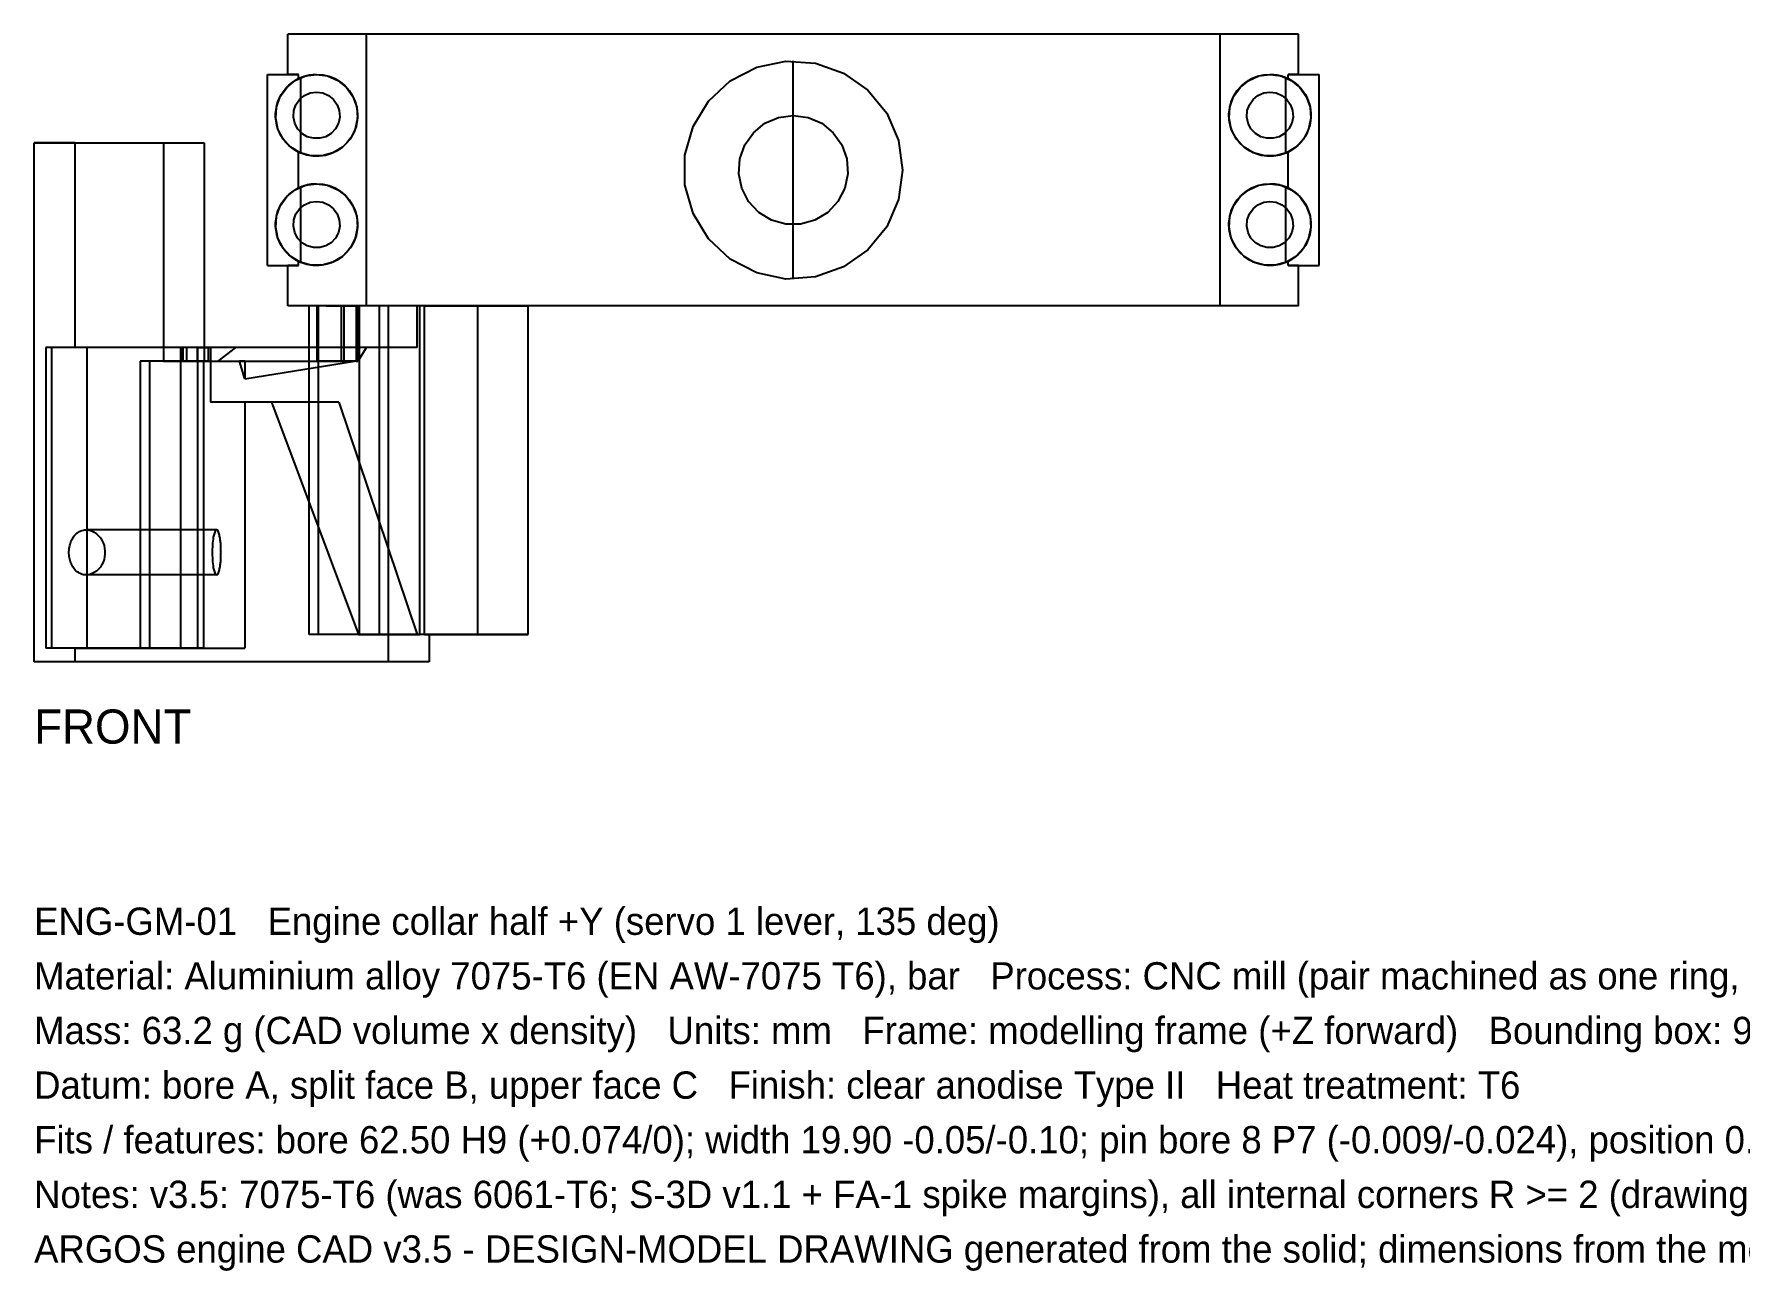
# Model space of a CAD drawing. Header units: millimetres. Extents: x 0 to 272, y -45 to 133.
# Drawn here: x 0 to 124.9, y -44.6 to 46 of the extents above; entities that cross this region are included whole.
import ezdxf

# ---------------------------------------------------------------- set-up
doc = ezdxf.new("R2010")
doc.units = ezdxf.units.MM
doc.layers.add('FRONT_HIDDEN', color=8, linetype='CONTINUOUS')
doc.layers.add('FRONT_VISIBLE', color=7, linetype='Continuous')

msp = doc.modelspace()

# ---------------------------------------------------------------- linework, layer by layer
at = {"layer": 'FRONT_HIDDEN'}
for points in [[(92.58, 45.95), (89.36, 45.95), (86.14, 45.95), (82.93, 45.95), (79.71, 45.95), (76.49, 45.95), (73.28, 45.95), (70.06, 45.95), (66.84, 45.95), (63.62, 45.95), (60.41, 45.95), (57.19, 45.95), (53.97, 45.95), (50.75, 45.95), (47.54, 45.95), (44.32, 45.95), (41.1, 45.95), (37.88, 45.95), (34.67, 45.95), (31.45, 45.95), (28.23, 45.95), (25.02, 45.95), (21.8, 45.95), (18.58, 45.95)], [(63.58, 36), (63.28, 33.84), (62.42, 31.84), (61.04, 30.15), (59.26, 28.9), (57.21, 28.17), (55.03, 28.02), (52.9, 28.46), (50.97, 29.46), (49.37, 30.95), (48.24, 32.81), (47.65, 34.91), (47.65, 37.09), (48.24, 39.19), (49.37, 41.05), (50.97, 42.54), (52.9, 43.54), (55.03, 43.98), (57.21, 43.83), (59.26, 43.1), (61.04, 41.85), (62.42, 40.16), (63.28, 38.16), (63.58, 36)], [(63.58, 36), (63.28, 33.84), (62.42, 31.84), (61.04, 30.15), (59.26, 28.9), (57.21, 28.17), (55.03, 28.02), (52.9, 28.46), (50.97, 29.46), (49.37, 30.95), (48.24, 32.81), (47.65, 34.91), (47.65, 37.09), (48.24, 39.19), (49.37, 41.05), (50.97, 42.54), (52.9, 43.54), (55.03, 43.98), (57.21, 43.83), (59.26, 43.1), (61.04, 41.85), (62.42, 40.16), (63.28, 38.16), (63.58, 36)], [(17.08, 43), (19.35, 43)], [(17.08, 29), (17.08, 43)], [(19.35, 37.31), (19.1, 37.45), (18.86, 37.62), (18.64, 37.8), (18.43, 38.01), (18.25, 38.24), (18.09, 38.48), (17.96, 38.74), (17.85, 39.01), (17.77, 39.28), (17.71, 39.57), (17.68, 39.86), (17.68, 40.14), (17.71, 40.43), (17.77, 40.72), (17.85, 40.99), (17.96, 41.26), (18.09, 41.52), (18.25, 41.76), (18.43, 41.99), (18.64, 42.2), (18.86, 42.38), (19.1, 42.55), (19.35, 42.69)], [(20.68, 43), (21.49, 42.89), (22.24, 42.56), (22.87, 42.05), (23.34, 41.38), (23.62, 40.61), (23.67, 39.8), (23.51, 39), (23.13, 38.27), (22.57, 37.67), (21.88, 37.25), (21.09, 37.03), (20.27, 37.03), (19.48, 37.25), (18.79, 37.67), (18.23, 38.27), (17.85, 39), (17.69, 39.8), (17.74, 40.61), (18.02, 41.38), (18.49, 42.05), (19.12, 42.56), (19.87, 42.89), (20.68, 43)], [(19.35, 43), (19.31, 43), (19.28, 43), (19.25, 43), (19.21, 43), (19.18, 43), (19.15, 43), (19.11, 43), (19.08, 43), (19.05, 43), (19.01, 43), (18.98, 43), (18.95, 43), (18.91, 43), (18.88, 43), (18.85, 43), (18.81, 43), (18.78, 43), (18.75, 43), (18.71, 43), (18.68, 43), (18.65, 43), (18.61, 43), (18.58, 43)], [(19.35, 42.69), (19.35, 43)], [(19.35, 42.69), (19.36, 42.69), (19.36, 42.7), (19.37, 42.7), (19.38, 42.7), (19.39, 42.71), (19.39, 42.71), (19.4, 42.71), (19.41, 42.72), (19.42, 42.72), (19.42, 42.72), (19.43, 42.73), (19.44, 42.73), (19.45, 42.73), (19.45, 42.74), (19.46, 42.74), (19.47, 42.74), (19.48, 42.75), (19.48, 42.75), (19.49, 42.75), (19.5, 42.76), (19.51, 42.76), (19.52, 42.76), (19.52, 42.77)], [(20.68, 43), (21.14, 42.96), (21.59, 42.86), (22.02, 42.69), (22.41, 42.45), (22.77, 42.16), (23.07, 41.81), (23.32, 41.42), (23.51, 41), (23.63, 40.56), (23.68, 40.1), (23.66, 39.64), (23.57, 39.19), (23.41, 38.75), (23.19, 38.35), (22.9, 37.99), (22.57, 37.67), (22.19, 37.41), (21.77, 37.21), (21.33, 37.07), (20.88, 37.01), (20.42, 37.01), (19.96, 37.09), (19.52, 37.23)], [(19.52, 42.77), (19.57, 42.79), (19.62, 42.81), (19.67, 42.82), (19.72, 42.84), (19.77, 42.86), (19.81, 42.87), (19.86, 42.89), (19.91, 42.9), (19.96, 42.91), (20.01, 42.93), (20.06, 42.94), (20.12, 42.95), (20.17, 42.96), (20.22, 42.96), (20.27, 42.97), (20.32, 42.98), (20.37, 42.98), (20.42, 42.99), (20.47, 42.99), (20.53, 43), (20.58, 43), (20.63, 43), (20.68, 43)], [(19.52, 41.25), (19.52, 42.77)], [(91.64, 37.23), (91.2, 37.09), (90.74, 37.01), (90.28, 37.01), (89.83, 37.07), (89.39, 37.21), (88.97, 37.41), (88.59, 37.67), (88.26, 37.99), (87.97, 38.35), (87.75, 38.75), (87.59, 39.19), (87.5, 39.64), (87.48, 40.1), (87.53, 40.56), (87.65, 41), (87.84, 41.42), (88.09, 41.81), (88.39, 42.16), (88.75, 42.45), (89.14, 42.69), (89.57, 42.86), (90.02, 42.96), (90.48, 43)], [(90.48, 43), (91.29, 42.89), (92.04, 42.56), (92.67, 42.05), (93.14, 41.38), (93.42, 40.61), (93.47, 39.8), (93.31, 39), (92.93, 38.27), (92.37, 37.67), (91.68, 37.25), (90.89, 37.03), (90.07, 37.03), (89.28, 37.25), (88.59, 37.67), (88.03, 38.27), (87.65, 39), (87.49, 39.8), (87.54, 40.61), (87.82, 41.38), (88.29, 42.05), (88.92, 42.56), (89.67, 42.89), (90.48, 43)], [(90.48, 43), (90.53, 43), (90.58, 43), (90.63, 43), (90.69, 42.99), (90.74, 42.99), (90.79, 42.98), (90.84, 42.98), (90.89, 42.97), (90.94, 42.96), (90.99, 42.96), (91.04, 42.95), (91.1, 42.94), (91.15, 42.93), (91.2, 42.91), (91.25, 42.9), (91.3, 42.89), (91.35, 42.87), (91.39, 42.86), (91.44, 42.84), (91.49, 42.82), (91.54, 42.81), (91.59, 42.79), (91.64, 42.77)], [(91.64, 41.25), (91.64, 42.77)], [(91.64, 42.77), (91.64, 42.76), (91.65, 42.76), (91.66, 42.76), (91.67, 42.75), (91.68, 42.75), (91.68, 42.75), (91.69, 42.74), (91.7, 42.74), (91.71, 42.74), (91.71, 42.73), (91.72, 42.73), (91.73, 42.73), (91.74, 42.72), (91.74, 42.72), (91.75, 42.72), (91.76, 42.71), (91.77, 42.71), (91.77, 42.71), (91.78, 42.7), (91.79, 42.7), (91.8, 42.7), (91.8, 42.69), (91.81, 42.69)], [(91.81, 42.69), (91.81, 43)], [(92.58, 43), (92.55, 43), (92.51, 43), (92.48, 43), (92.45, 43), (92.41, 43), (92.38, 43), (92.35, 43), (92.31, 43), (92.28, 43), (92.25, 43), (92.21, 43), (92.18, 43), (92.15, 43), (92.11, 43), (92.08, 43), (92.05, 43), (92.01, 43), (91.98, 43), (91.95, 43), (91.91, 43), (91.88, 43), (91.85, 43), (91.81, 43)], [(91.81, 43), (94.08, 43)], [(91.81, 42.69), (92.06, 42.55), (92.3, 42.38), (92.52, 42.2), (92.73, 41.99), (92.91, 41.76), (93.07, 41.52), (93.2, 41.26), (93.31, 40.99), (93.39, 40.72), (93.45, 40.43), (93.48, 40.14), (93.48, 39.86), (93.45, 39.57), (93.39, 39.28), (93.31, 39.01), (93.2, 38.74), (93.07, 38.48), (92.91, 38.24), (92.73, 38.01), (92.52, 37.8), (92.3, 37.62), (92.06, 37.45), (91.81, 37.31)], [(94.08, 29), (94.08, 43)], [(20.68, 41.7), (21.14, 41.64), (21.56, 41.45), (21.92, 41.16), (22.19, 40.78), (22.34, 40.35), (22.38, 39.88), (22.28, 39.43), (22.07, 39.02), (21.75, 38.68), (21.36, 38.44), (20.91, 38.32), (20.45, 38.32), (20, 38.44), (19.61, 38.68), (19.29, 39.02), (19.08, 39.43), (18.98, 39.88), (19.02, 40.35), (19.17, 40.78), (19.44, 41.16), (19.8, 41.45), (20.22, 41.64), (20.68, 41.7)], [(90.48, 41.7), (90.94, 41.64), (91.36, 41.45), (91.72, 41.16), (91.99, 40.78), (92.14, 40.35), (92.18, 39.88), (92.08, 39.43), (91.87, 39.02), (91.55, 38.68), (91.16, 38.44), (90.71, 38.32), (90.25, 38.32), (89.8, 38.44), (89.41, 38.68), (89.09, 39.02), (88.88, 39.43), (88.78, 39.88), (88.82, 40.35), (88.97, 40.78), (89.24, 41.16), (89.6, 41.45), (90.02, 41.64), (90.48, 41.7)], [(55.58, 40), (56.66, 39.85), (57.66, 39.42), (58.5, 38.73), (59.13, 37.84), (59.5, 36.81), (59.57, 35.73), (59.35, 34.66), (58.85, 33.69), (58.1, 32.9), (57.17, 32.33), (56.12, 32.04), (55.04, 32.04), (53.99, 32.33), (53.06, 32.9), (52.31, 33.69), (51.81, 34.66), (51.59, 35.73), (51.66, 36.81), (52.03, 37.84), (52.66, 38.73), (53.5, 39.42), (54.5, 39.85), (55.58, 40)], [(55.58, 40), (56.66, 39.85), (57.66, 39.42), (58.5, 38.73), (59.13, 37.84), (59.5, 36.81), (59.57, 35.73), (59.35, 34.66), (58.85, 33.69), (58.1, 32.9), (57.17, 32.33), (56.12, 32.04), (55.04, 32.04), (53.99, 32.33), (53.06, 32.9), (52.31, 33.69), (51.81, 34.66), (51.59, 35.73), (51.66, 36.81), (52.03, 37.84), (52.66, 38.73), (53.5, 39.42), (54.5, 39.85), (55.58, 40)], [(19.52, 37.23), (19.52, 38.75)], [(91.64, 37.23), (91.64, 38.75)], [(3, 38), (2.87, 38), (2.74, 38), (2.61, 38), (2.48, 38), (2.35, 38), (2.22, 38), (2.08, 38), (1.95, 38), (1.82, 38), (1.69, 38), (1.56, 38), (1.43, 38), (1.3, 38), (1.17, 38), (1.04, 38), (0.91, 38), (0.78, 38), (0.65, 38), (0.52, 38), (0.39, 38), (0.26, 38), (0.13, 38), (0, 38)], [(3, 38), (12.46, 38)], [(3, 23), (3, 38)], [(19.52, 37.23), (19.52, 37.24), (19.51, 37.24), (19.5, 37.24), (19.49, 37.25), (19.48, 37.25), (19.48, 37.25), (19.47, 37.26), (19.46, 37.26), (19.45, 37.26), (19.45, 37.27), (19.44, 37.27), (19.43, 37.27), (19.42, 37.28), (19.42, 37.28), (19.41, 37.28), (19.4, 37.29), (19.39, 37.29), (19.39, 37.29), (19.38, 37.3), (19.37, 37.3), (19.36, 37.3), (19.36, 37.31), (19.35, 37.31)], [(19.35, 34.69), (19.35, 37.31)], [(91.81, 37.31), (91.8, 37.31), (91.8, 37.3), (91.79, 37.3), (91.78, 37.3), (91.77, 37.29), (91.77, 37.29), (91.76, 37.29), (91.75, 37.28), (91.74, 37.28), (91.74, 37.28), (91.73, 37.27), (91.72, 37.27), (91.71, 37.27), (91.71, 37.26), (91.7, 37.26), (91.69, 37.26), (91.68, 37.25), (91.68, 37.25), (91.67, 37.25), (91.66, 37.24), (91.65, 37.24), (91.64, 37.24), (91.64, 37.23)], [(91.81, 34.69), (91.81, 37.31)], [(20.68, 35), (21.49, 34.89), (22.24, 34.56), (22.87, 34.05), (23.34, 33.38), (23.62, 32.61), (23.67, 31.8), (23.51, 31), (23.13, 30.27), (22.57, 29.67), (21.88, 29.25), (21.09, 29.03), (20.27, 29.03), (19.48, 29.25), (18.79, 29.67), (18.23, 30.27), (17.85, 31), (17.69, 31.8), (17.74, 32.61), (18.02, 33.38), (18.49, 34.05), (19.12, 34.56), (19.87, 34.89), (20.68, 35)], [(20.68, 35), (21.14, 34.96), (21.59, 34.86), (22.02, 34.69), (22.41, 34.45), (22.77, 34.16), (23.07, 33.81), (23.32, 33.42), (23.51, 33), (23.63, 32.56), (23.68, 32.1), (23.66, 31.64), (23.57, 31.19), (23.41, 30.75), (23.19, 30.35), (22.9, 29.99), (22.57, 29.67), (22.19, 29.41), (21.77, 29.21), (21.33, 29.07), (20.88, 29.01), (20.42, 29.01), (19.96, 29.09), (19.52, 29.23)], [(19.52, 34.77), (19.57, 34.79), (19.62, 34.81), (19.67, 34.82), (19.72, 34.84), (19.77, 34.86), (19.81, 34.87), (19.86, 34.89), (19.91, 34.9), (19.96, 34.91), (20.01, 34.93), (20.06, 34.94), (20.12, 34.95), (20.17, 34.96), (20.22, 34.96), (20.27, 34.97), (20.32, 34.98), (20.37, 34.98), (20.42, 34.99), (20.47, 34.99), (20.53, 35), (20.58, 35), (20.63, 35), (20.68, 35)], [(91.64, 29.23), (91.2, 29.09), (90.74, 29.01), (90.28, 29.01), (89.83, 29.07), (89.39, 29.21), (88.97, 29.41), (88.59, 29.67), (88.26, 29.99), (87.97, 30.35), (87.75, 30.75), (87.59, 31.19), (87.5, 31.64), (87.48, 32.1), (87.53, 32.56), (87.65, 33), (87.84, 33.42), (88.09, 33.81), (88.39, 34.16), (88.75, 34.45), (89.14, 34.69), (89.57, 34.86), (90.02, 34.96), (90.48, 35)], [(90.48, 35), (91.29, 34.89), (92.04, 34.56), (92.67, 34.05), (93.14, 33.38), (93.42, 32.61), (93.47, 31.8), (93.31, 31), (92.93, 30.27), (92.37, 29.67), (91.68, 29.25), (90.89, 29.03), (90.07, 29.03), (89.28, 29.25), (88.59, 29.67), (88.03, 30.27), (87.65, 31), (87.49, 31.8), (87.54, 32.61), (87.82, 33.38), (88.29, 34.05), (88.92, 34.56), (89.67, 34.89), (90.48, 35)], [(90.48, 35), (90.53, 35), (90.58, 35), (90.63, 35), (90.69, 34.99), (90.74, 34.99), (90.79, 34.98), (90.84, 34.98), (90.89, 34.97), (90.94, 34.96), (90.99, 34.96), (91.04, 34.95), (91.1, 34.94), (91.15, 34.93), (91.2, 34.91), (91.25, 34.9), (91.3, 34.89), (91.35, 34.87), (91.39, 34.86), (91.44, 34.84), (91.49, 34.82), (91.54, 34.81), (91.59, 34.79), (91.64, 34.77)], [(19.35, 29.31), (19.1, 29.45), (18.86, 29.62), (18.64, 29.8), (18.43, 30.01), (18.25, 30.24), (18.09, 30.48), (17.96, 30.74), (17.85, 31.01), (17.77, 31.28), (17.71, 31.57), (17.68, 31.86), (17.68, 32.14), (17.71, 32.43), (17.77, 32.72), (17.85, 32.99), (17.96, 33.26), (18.09, 33.52), (18.25, 33.76), (18.43, 33.99), (18.64, 34.2), (18.86, 34.38), (19.1, 34.55), (19.35, 34.69)], [(19.35, 34.69), (19.36, 34.69), (19.36, 34.7), (19.37, 34.7), (19.38, 34.7), (19.39, 34.71), (19.39, 34.71), (19.4, 34.71), (19.41, 34.72), (19.42, 34.72), (19.42, 34.72), (19.43, 34.73), (19.44, 34.73), (19.45, 34.73), (19.45, 34.74), (19.46, 34.74), (19.47, 34.74), (19.48, 34.75), (19.48, 34.75), (19.49, 34.75), (19.5, 34.76), (19.51, 34.76), (19.52, 34.76), (19.52, 34.77)], [(19.52, 33.25), (19.52, 34.77)], [(91.64, 33.25), (91.64, 34.77)], [(91.64, 34.77), (91.64, 34.76), (91.65, 34.76), (91.66, 34.76), (91.67, 34.75), (91.68, 34.75), (91.68, 34.75), (91.69, 34.74), (91.7, 34.74), (91.71, 34.74), (91.71, 34.73), (91.72, 34.73), (91.73, 34.73), (91.74, 34.72), (91.74, 34.72), (91.75, 34.72), (91.76, 34.71), (91.77, 34.71), (91.77, 34.71), (91.78, 34.7), (91.79, 34.7), (91.8, 34.7), (91.8, 34.69), (91.81, 34.69)], [(91.81, 34.69), (92.06, 34.55), (92.3, 34.38), (92.52, 34.2), (92.73, 33.99), (92.91, 33.76), (93.07, 33.52), (93.2, 33.26), (93.31, 32.99), (93.39, 32.72), (93.45, 32.43), (93.48, 32.14), (93.48, 31.86), (93.45, 31.57), (93.39, 31.28), (93.31, 31.01), (93.2, 30.74), (93.07, 30.48), (92.91, 30.24), (92.73, 30.01), (92.52, 29.8), (92.3, 29.62), (92.06, 29.45), (91.81, 29.31)], [(20.68, 33.7), (21.14, 33.64), (21.56, 33.45), (21.92, 33.16), (22.19, 32.78), (22.34, 32.35), (22.38, 31.88), (22.28, 31.43), (22.07, 31.02), (21.75, 30.68), (21.36, 30.44), (20.91, 30.32), (20.45, 30.32), (20, 30.44), (19.61, 30.68), (19.29, 31.02), (19.08, 31.43), (18.98, 31.88), (19.02, 32.35), (19.17, 32.78), (19.44, 33.16), (19.8, 33.45), (20.22, 33.64), (20.68, 33.7)], [(90.48, 33.7), (90.94, 33.64), (91.36, 33.45), (91.72, 33.16), (91.99, 32.78), (92.14, 32.35), (92.18, 31.88), (92.08, 31.43), (91.87, 31.02), (91.55, 30.68), (91.16, 30.44), (90.71, 30.32), (90.25, 30.32), (89.8, 30.44), (89.41, 30.68), (89.09, 31.02), (88.88, 31.43), (88.78, 31.88), (88.82, 32.35), (88.97, 32.78), (89.24, 33.16), (89.6, 33.45), (90.02, 33.64), (90.48, 33.7)], [(19.52, 29.23), (19.52, 30.75)], [(91.64, 29.23), (91.64, 30.75)], [(17.08, 29), (19.35, 29)], [(19.35, 29), (19.31, 29), (19.28, 29), (19.25, 29), (19.21, 29), (19.18, 29), (19.15, 29), (19.11, 29), (19.08, 29), (19.05, 29), (19.01, 29), (18.98, 29), (18.95, 29), (18.91, 29), (18.88, 29), (18.85, 29), (18.81, 29), (18.78, 29), (18.75, 29), (18.71, 29), (18.68, 29), (18.65, 29), (18.61, 29), (18.58, 29)], [(19.52, 29.23), (19.52, 29.24), (19.51, 29.24), (19.5, 29.24), (19.49, 29.25), (19.48, 29.25), (19.48, 29.25), (19.47, 29.26), (19.46, 29.26), (19.45, 29.26), (19.45, 29.27), (19.44, 29.27), (19.43, 29.27), (19.42, 29.28), (19.42, 29.28), (19.41, 29.28), (19.4, 29.29), (19.39, 29.29), (19.39, 29.29), (19.38, 29.3), (19.37, 29.3), (19.36, 29.3), (19.36, 29.31), (19.35, 29.31)], [(19.35, 29), (19.35, 29.31)], [(91.81, 29.31), (91.8, 29.31), (91.8, 29.3), (91.79, 29.3), (91.78, 29.3), (91.77, 29.29), (91.77, 29.29), (91.76, 29.29), (91.75, 29.28), (91.74, 29.28), (91.74, 29.28), (91.73, 29.27), (91.72, 29.27), (91.71, 29.27), (91.71, 29.26), (91.7, 29.26), (91.69, 29.26), (91.68, 29.25), (91.68, 29.25), (91.67, 29.25), (91.66, 29.24), (91.65, 29.24), (91.64, 29.24), (91.64, 29.23)], [(91.81, 29), (91.81, 29.31)], [(92.58, 29), (92.55, 29), (92.51, 29), (92.48, 29), (92.45, 29), (92.41, 29), (92.38, 29), (92.35, 29), (92.31, 29), (92.28, 29), (92.25, 29), (92.21, 29), (92.18, 29), (92.15, 29), (92.11, 29), (92.08, 29), (92.05, 29), (92.01, 29), (91.98, 29), (91.95, 29), (91.91, 29), (91.88, 29), (91.85, 29), (91.81, 29)], [(91.81, 29), (94.08, 29)], [(21.37, 26.05), (21.25, 26.05), (21.13, 26.05), (21.01, 26.05), (20.88, 26.05), (20.76, 26.05), (20.64, 26.05), (20.52, 26.05), (20.4, 26.05), (20.28, 26.05), (20.16, 26.05), (20.04, 26.05), (19.91, 26.05), (19.79, 26.05), (19.67, 26.05), (19.55, 26.05), (19.43, 26.05), (19.31, 26.05), (19.19, 26.05), (19.07, 26.05), (18.94, 26.05), (18.82, 26.05), (18.7, 26.05), (18.58, 26.05)], [(20.14, 26.05), (20.14, 26.06)], [(21.37, 26.06), (20.14, 26.06)], [(20.83, 26.06), (20.8, 26.06), (20.77, 26.06), (20.74, 26.06), (20.71, 26.06), (20.68, 26.06), (20.65, 26.06), (20.62, 26.06), (20.59, 26.06), (20.56, 26.06), (20.53, 26.06), (20.5, 26.06), (20.47, 26.06), (20.44, 26.06), (20.41, 26.06), (20.38, 26.06), (20.35, 26.06), (20.32, 26.06), (20.29, 26.06), (20.26, 26.06), (20.23, 26.06), (20.2, 26.06), (20.17, 26.06), (20.14, 26.06)], [(22.69, 26.06), (20.73, 26.06)], [(20.73, 26.06), (20.83, 26.06)], [(20.73, 22), (20.73, 26.06)], [(20.83, 2), (20.83, 26.06)], [(21.37, 26.05), (21.37, 26.06)], [(33.7, 26.06), (33.16, 26.06), (32.63, 26.06), (32.09, 26.06), (31.56, 26.06), (31.02, 26.06), (30.48, 26.06), (29.95, 26.06), (29.41, 26.06), (28.88, 26.06), (28.34, 26.06), (27.8, 26.06), (27.27, 26.06), (26.73, 26.06), (26.19, 26.06), (25.66, 26.06), (25.12, 26.06), (24.59, 26.06), (24.05, 26.06), (23.51, 26.06), (22.98, 26.06), (22.44, 26.06), (21.91, 26.06), (21.37, 26.06)], [(21.37, 26.05), (23.83, 26.05)], [(23.59, 26.06), (22.5, 26.06)], [(22.69, 26.06), (22.5, 26.06)], [(22.5, 22), (22.5, 26.06)], [(22.69, 22), (22.69, 26.06)], [(23.73, 26.06), (23.59, 26.06)], [(23.59, 26.06), (23.59, 22)], [(23.73, 26.06), (23.76, 26.06)], [(23.73, 22.05), (23.73, 26.06)], [(28.04, 26.06), (23.76, 26.06)], [(23.76, 26.06), (23.76, 22.05)], [(25.27, 26.05), (23.83, 26.05)], [(25.93, 26.05), (25.27, 26.05)], [(28.57, 26.05), (25.93, 26.05)], [(28.25, 26.06), (28.04, 26.06)], [(28.04, 23), (28.04, 26.06)], [(32.48, 26.06), (32.29, 26.06), (32.11, 26.06), (31.93, 26.06), (31.74, 26.06), (31.56, 26.06), (31.37, 26.06), (31.19, 26.06), (31.01, 26.06), (30.82, 26.06), (30.64, 26.06), (30.46, 26.06), (30.27, 26.06), (30.09, 26.06), (29.91, 26.06), (29.72, 26.06), (29.54, 26.06), (29.35, 26.06), (29.17, 26.06), (28.99, 26.06), (28.8, 26.06), (28.62, 26.06), (28.44, 26.06), (28.25, 26.06)], [(28.25, 2), (28.25, 26.06)], [(28.57, 26.05), (36.16, 26.05)], [(33.7, 26.06), (32.48, 26.06)], [(32.48, 2), (32.48, 26.06)], [(33.7, 26.05), (33.7, 26.06)], [(92.58, 26.05), (90.02, 26.05), (87.46, 26.05), (84.9, 26.05), (82.34, 26.05), (79.78, 26.05), (77.22, 26.05), (74.66, 26.05), (72.1, 26.05), (69.54, 26.05), (66.98, 26.05), (64.42, 26.05), (61.86, 26.05), (59.3, 26.05), (56.74, 26.05), (54.18, 26.05), (51.62, 26.05), (49.06, 26.05), (46.5, 26.05), (43.94, 26.05), (41.38, 26.05), (38.82, 26.05), (36.26, 26.05), (33.7, 26.05)], [(33.7, 26.05), (36.16, 26.05)], [(3.86, 23), (0.85, 23)], [(10.74, 23), (10.4, 23), (10.07, 23), (9.73, 23), (9.39, 23), (9.06, 23), (8.72, 23), (8.38, 23), (8.05, 23), (7.71, 23), (7.37, 23), (7.04, 23), (6.7, 23), (6.36, 23), (6.03, 23), (5.69, 23), (5.35, 23), (5.02, 23), (4.68, 23), (4.34, 23), (4.01, 23), (3.67, 23), (3.33, 23), (3, 23)], [(10.82, 23), (3, 23)], [(10.74, 1), (10.74, 23)], [(11.99, 23), (10.74, 23)], [(10.89, 23), (10.82, 23)], [(10.82, 23), (10.82, 22)], [(11.15, 23), (10.89, 23)], [(10.89, 23), (10.89, 22)], [(11.95, 23), (11.15, 23)], [(11.15, 23), (11.15, 22)], [(11.95, 23), (12.46, 23)], [(11.95, 22), (11.95, 23)], [(12.92, 23), (11.99, 23)], [(11.99, 1), (11.99, 23)], [(28.04, 23), (12.92, 23)], [(12.92, 23), (12.92, 19)], [(14.74, 23), (14.73, 23)], [(14.74, 23), (14.73, 23)], [(14.74, 22.98), (14.73, 23)], [(24.34, 23), (20.14, 23)], [(23.76, 22.05), (24.34, 23)], [(28.04, 23), (24.34, 23)], [(9.47, 22), (7.77, 22)], [(9.47, 22), (12.46, 22)], [(11.15, 22), (10.82, 22)], [(10.82, 22), (10.89, 22)], [(11.15, 22), (10.89, 22)], [(12.46, 22), (11.95, 22)], [(12.76, 22), (11.95, 22)], [(12.76, 22), (13.47, 22)], [(13.47, 22), (15.03, 22)], [(15.42, 22), (15.03, 22)], [(15.42, 20.7), (15.03, 22)], [(15.42, 22), (23.45, 22)], [(15.42, 20.7), (23.45, 22)], [(15.42, 22), (15.42, 20.7)], [(20.14, 22), (20.73, 22)], [(22.69, 22), (20.73, 22)], [(23.59, 22), (22.5, 22)], [(22.5, 22), (22.69, 22)], [(23.7, 22), (23.45, 22)], [(23.59, 22), (23.7, 22)], [(23.73, 22.05), (23.7, 22)], [(23.73, 22.05), (23.76, 22.05)], [(22.31, 19), (12.92, 19)], [(15.42, 19), (12.92, 19)], [(17.38, 19), (15.42, 19)], [(15.42, 19), (15.42, 1)], [(17.38, 19), (23.76, 2)], [(22.31, 19), (17.38, 19)], [(22.31, 19), (28.04, 2)], [(2.55, 8), (2.55, 8.1), (2.56, 8.2), (2.57, 8.3), (2.59, 8.4), (2.61, 8.5), (2.63, 8.59), (2.66, 8.69), (2.69, 8.78), (2.73, 8.87), (2.78, 8.96), (2.83, 9.05), (2.88, 9.13), (2.94, 9.21), (3.01, 9.29), (3.08, 9.36), (3.16, 9.42), (3.24, 9.48), (3.33, 9.53), (3.42, 9.57), (3.51, 9.61), (3.61, 9.63), (3.71, 9.65), (3.81, 9.65)], [(3.81, 9.65), (4.01, 9.63), (4.21, 9.57), (4.4, 9.48), (4.57, 9.37), (4.72, 9.22), (4.85, 9.07), (4.96, 8.89), (5.05, 8.71), (5.12, 8.51), (5.16, 8.31), (5.18, 8.1), (5.18, 7.9), (5.16, 7.69), (5.12, 7.49), (5.05, 7.29), (4.96, 7.11), (4.85, 6.93), (4.72, 6.78), (4.57, 6.63), (4.4, 6.52), (4.21, 6.43), (4.01, 6.37), (3.81, 6.35)], [(13.36, 9.65), (3.81, 9.65)], [(13.36, 9.65), (13.25, 9.56), (13.2, 9.42), (13.15, 9.27), (13.12, 9.12), (13.1, 8.98), (13.08, 8.83), (13.07, 8.68), (13.05, 8.53), (13.05, 8.38), (13.04, 8.23), (13.04, 8.08), (13.04, 7.92), (13.04, 7.77), (13.05, 7.62), (13.05, 7.47), (13.07, 7.32), (13.08, 7.17), (13.1, 7.02), (13.12, 6.88), (13.15, 6.73), (13.2, 6.58), (13.25, 6.44), (13.36, 6.35)], [(13.69, 8), (13.68, 8.08), (13.68, 8.15), (13.68, 8.23), (13.68, 8.3), (13.68, 8.38), (13.67, 8.45), (13.67, 8.53), (13.66, 8.6), (13.66, 8.68), (13.65, 8.75), (13.64, 8.83), (13.63, 8.9), (13.62, 8.98), (13.61, 9.05), (13.6, 9.12), (13.58, 9.2), (13.57, 9.27), (13.55, 9.34), (13.53, 9.42), (13.5, 9.49), (13.47, 9.56), (13.43, 9.62), (13.36, 9.65)], [(3.81, 6.35), (3.71, 6.35), (3.61, 6.37), (3.51, 6.39), (3.42, 6.43), (3.33, 6.47), (3.24, 6.52), (3.16, 6.58), (3.08, 6.64), (3.01, 6.71), (2.94, 6.79), (2.88, 6.87), (2.83, 6.95), (2.78, 7.04), (2.73, 7.13), (2.69, 7.22), (2.66, 7.31), (2.63, 7.41), (2.61, 7.5), (2.59, 7.6), (2.57, 7.7), (2.56, 7.8), (2.55, 7.9), (2.55, 8)], [(13.36, 6.35), (13.43, 6.38), (13.47, 6.44), (13.5, 6.51), (13.53, 6.58), (13.55, 6.66), (13.57, 6.73), (13.58, 6.8), (13.6, 6.88), (13.61, 6.95), (13.62, 7.02), (13.63, 7.1), (13.64, 7.17), (13.65, 7.25), (13.66, 7.32), (13.66, 7.4), (13.67, 7.47), (13.67, 7.55), (13.68, 7.62), (13.68, 7.7), (13.68, 7.77), (13.68, 7.85), (13.68, 7.92), (13.69, 8)], [(13.36, 6.35), (3.81, 6.35)], [(20.83, 2), (20.8, 2), (20.77, 2), (20.74, 2), (20.71, 2), (20.68, 2), (20.65, 2), (20.62, 2), (20.59, 2), (20.56, 2), (20.53, 2), (20.5, 2), (20.47, 2), (20.44, 2), (20.41, 2), (20.38, 2), (20.35, 2), (20.32, 2), (20.29, 2), (20.26, 2), (20.23, 2), (20.2, 2), (20.17, 2), (20.14, 2)], [(25.27, 2), (20.83, 2)], [(23.76, 2), (28.04, 2)], [(28.92, 2), (23.76, 2)], [(28.04, 2), (28.25, 2)], [(32.48, 2), (32.29, 2), (32.11, 2), (31.93, 2), (31.74, 2), (31.56, 2), (31.37, 2), (31.19, 2), (31.01, 2), (30.82, 2), (30.64, 2), (30.46, 2), (30.27, 2), (30.09, 2), (29.91, 2), (29.72, 2), (29.54, 2), (29.35, 2), (29.17, 2), (28.99, 2), (28.8, 2), (28.62, 2), (28.44, 2), (28.25, 2)], [(28.57, 2), (28.92, 2)], [(36.16, 2), (32.48, 2)], [(3, 0), (2.87, 0), (2.74, 0), (2.61, 0), (2.48, 0), (2.35, 0), (2.22, 0), (2.08, 0), (1.95, 0), (1.82, 0), (1.69, 0), (1.56, 0), (1.43, 0), (1.3, 0), (1.17, 0), (1.04, 0), (0.91, 0), (0.78, 0), (0.65, 0), (0.52, 0), (0.39, 0), (0.26, 0), (0.13, 0), (0, 0)], [(3.86, 1), (0.85, 1)], [(3, 1), (15.42, 1)], [(3, 0), (3, 1)], [(10.74, 1), (10.4, 1), (10.07, 1), (9.73, 1), (9.39, 1), (9.06, 1), (8.72, 1), (8.38, 1), (8.05, 1), (7.71, 1), (7.37, 1), (7.04, 1), (6.7, 1), (6.36, 1), (6.03, 1), (5.69, 1), (5.35, 1), (5.02, 1), (4.68, 1), (4.34, 1), (4.01, 1), (3.67, 1), (3.33, 1), (3, 1)], [(28.92, 0), (3, 0)], [(12.4, 1), (7.77, 1)], [(10.74, 1), (11.99, 1)], [(11.99, 1), (15.42, 1)]]:
    msp.add_lwpolyline(points, dxfattribs=at)
at = {"layer": 'FRONT_VISIBLE'}
for points in [[(18.58, 43), (18.58, 45.95)], [(24.33, 45.95), (18.58, 45.95)], [(86.83, 45.95), (84.11, 45.95), (81.39, 45.95), (78.68, 45.95), (75.96, 45.95), (73.24, 45.95), (70.53, 45.95), (67.81, 45.95), (65.09, 45.95), (62.37, 45.95), (59.66, 45.95), (56.94, 45.95), (54.22, 45.95), (51.5, 45.95), (48.79, 45.95), (46.07, 45.95), (43.35, 45.95), (40.63, 45.95), (37.92, 45.95), (35.2, 45.95), (32.48, 45.95), (29.77, 45.95), (27.05, 45.95), (24.33, 45.95)], [(24.33, 26.05), (24.33, 45.95)], [(92.58, 45.95), (86.83, 45.95)], [(86.83, 26.05), (86.83, 45.95)], [(92.58, 43), (92.58, 45.95)], [(55.58, 28), (55.58, 44)], [(17.08, 43), (18.58, 43)], [(17.08, 29), (17.08, 43)], [(92.58, 43), (94.08, 43)], [(94.08, 29), (94.08, 43)], [(20.68, 41.7), (21.14, 41.64), (21.56, 41.45), (21.92, 41.16), (22.19, 40.78), (22.34, 40.35), (22.38, 39.88), (22.28, 39.43), (22.07, 39.02), (21.75, 38.68), (21.36, 38.44), (20.91, 38.32), (20.45, 38.32), (20, 38.44), (19.61, 38.68), (19.29, 39.02), (19.08, 39.43), (18.98, 39.88), (19.02, 40.35), (19.17, 40.78), (19.44, 41.16), (19.8, 41.45), (20.22, 41.64), (20.68, 41.7)], [(19.52, 38.75), (19.52, 41.25)], [(90.48, 41.7), (90.94, 41.64), (91.36, 41.45), (91.72, 41.16), (91.99, 40.78), (92.14, 40.35), (92.18, 39.88), (92.08, 39.43), (91.87, 39.02), (91.55, 38.68), (91.16, 38.44), (90.71, 38.32), (90.25, 38.32), (89.8, 38.44), (89.41, 38.68), (89.09, 39.02), (88.88, 39.43), (88.78, 39.88), (88.82, 40.35), (88.97, 40.78), (89.24, 41.16), (89.6, 41.45), (90.02, 41.64), (90.48, 41.7)], [(91.64, 38.75), (91.64, 41.25)], [(0, 38), (9.47, 38)], [(0, 0), (0, 38)], [(9.47, 38), (9.47, 22)], [(9.47, 38), (12.46, 38)], [(12.46, 38), (12.46, 22)], [(20.68, 33.7), (21.14, 33.64), (21.56, 33.45), (21.92, 33.16), (22.19, 32.78), (22.34, 32.35), (22.38, 31.88), (22.28, 31.43), (22.07, 31.02), (21.75, 30.68), (21.36, 30.44), (20.91, 30.32), (20.45, 30.32), (20, 30.44), (19.61, 30.68), (19.29, 31.02), (19.08, 31.43), (18.98, 31.88), (19.02, 32.35), (19.17, 32.78), (19.44, 33.16), (19.8, 33.45), (20.22, 33.64), (20.68, 33.7)], [(19.52, 30.75), (19.52, 33.25)], [(90.48, 33.7), (90.94, 33.64), (91.36, 33.45), (91.72, 33.16), (91.99, 32.78), (92.14, 32.35), (92.18, 31.88), (92.08, 31.43), (91.87, 31.02), (91.55, 30.68), (91.16, 30.44), (90.71, 30.32), (90.25, 30.32), (89.8, 30.44), (89.41, 30.68), (89.09, 31.02), (88.88, 31.43), (88.78, 31.88), (88.82, 32.35), (88.97, 32.78), (89.24, 33.16), (89.6, 33.45), (90.02, 33.64), (90.48, 33.7)], [(91.64, 30.75), (91.64, 33.25)], [(17.08, 29), (18.58, 29)], [(18.58, 26.05), (18.58, 29)], [(92.58, 26.05), (92.58, 29)], [(92.58, 29), (94.08, 29)], [(24.33, 26.05), (18.58, 26.05)], [(20.14, 2), (20.14, 26.05)], [(23.83, 2), (23.83, 26.05)], [(86.83, 26.05), (84.11, 26.05), (81.39, 26.05), (78.68, 26.05), (75.96, 26.05), (73.24, 26.05), (70.53, 26.05), (67.81, 26.05), (65.09, 26.05), (62.37, 26.05), (59.66, 26.05), (56.94, 26.05), (54.22, 26.05), (51.5, 26.05), (48.79, 26.05), (46.07, 26.05), (43.35, 26.05), (40.63, 26.05), (37.92, 26.05), (35.2, 26.05), (32.48, 26.05), (29.77, 26.05), (27.05, 26.05), (24.33, 26.05)], [(25.27, 26.05), (25.27, 2)], [(25.93, 26.05), (25.93, 0)], [(28.57, 2), (28.57, 26.05)], [(36.16, 2), (36.16, 26.05)], [(92.58, 26.05), (86.83, 26.05)], [(0.85, 23), (0.85, 1)], [(1.3, 23), (0.85, 23)], [(3.86, 23), (1.3, 23)], [(1.3, 1), (1.3, 23)], [(3.86, 23), (3.86, 1)], [(12.46, 23), (12.76, 23)], [(14.74, 23), (12.76, 23)], [(12.76, 22), (12.76, 23)], [(13.47, 22), (14.74, 22.98)], [(20.14, 23), (14.74, 23)], [(14.74, 22.98), (14.74, 23)], [(7.77, 22), (7.77, 1)], [(8.46, 22), (7.77, 22)], [(12.4, 22), (8.46, 22)], [(8.46, 1), (8.46, 22)], [(12.4, 22), (20.14, 22)], [(12.4, 22), (12.4, 1)], [(23.83, 2), (20.14, 2)], [(25.27, 2), (23.83, 2)], [(28.57, 2), (36.16, 2)], [(28.92, 2), (28.92, 0)], [(25.93, 0), (0, 0)], [(1.3, 1), (0.85, 1)], [(3.86, 1), (1.3, 1)], [(8.46, 1), (7.77, 1)], [(12.4, 1), (8.46, 1)], [(28.92, 0), (25.93, 0)]]:
    msp.add_lwpolyline(points, dxfattribs=at)

# ---------------------------------------------------------------- texts
for s, p in [('ENG-GM-01   Engine collar half +Y (servo 1 lever, 135 deg)', (0, -20)), ('Material: Aluminium alloy 7075-T6 (EN AW-7075 T6), bar   Process: CNC mill (pair machined as one ring, then split)', (0, -24)), ('Mass: 63.2 g (CAD volume x density)   Units: mm   Frame: modelling frame (+Z forward)   Bounding box: 94.08 x 43.54 x 45.95', (0, -28)), ('Datum: bore A, split face B, upper face C   Finish: clear anodise Type II   Heat treatment: T6', (0, -32)), ('Fits / features: bore 62.50 H9 (+0.074/0); width 19.90 -0.05/-0.10; pin bore 8 P7 (-0.009/-0.024), position 0.02 to A; M4-6H in the cheek, perpendicular 0.05', (0, -36)), ('Notes: v3.5: 7075-T6 (was 6061-T6; S-3D v1.1 + FA-1 spike margins), all internal corners R >= 2 (drawing note); bore 62.50 H9 in the case groove (62.50 h9 x 20.0), width 19.9 -0.05; OD 74; inner-pin boss 16 mm with 8 P7 x 6.5 b', (0, -40)), ('ARGOS engine CAD v3.5 - DESIGN-MODEL DRAWING generated from the solid; dimensions from the model; general tolerances ISO 2768-m unless a fit is listed; NOT released for fabrication (Mechanical, 2026-10-13)', (0, -44))]:
    msp.add_text(s, height=2).set_placement(p)
msp.add_text('FRONT', height=2.5, dxfattribs=at).set_placement((0, -6))

doc.saveas('drawing.dxf')
